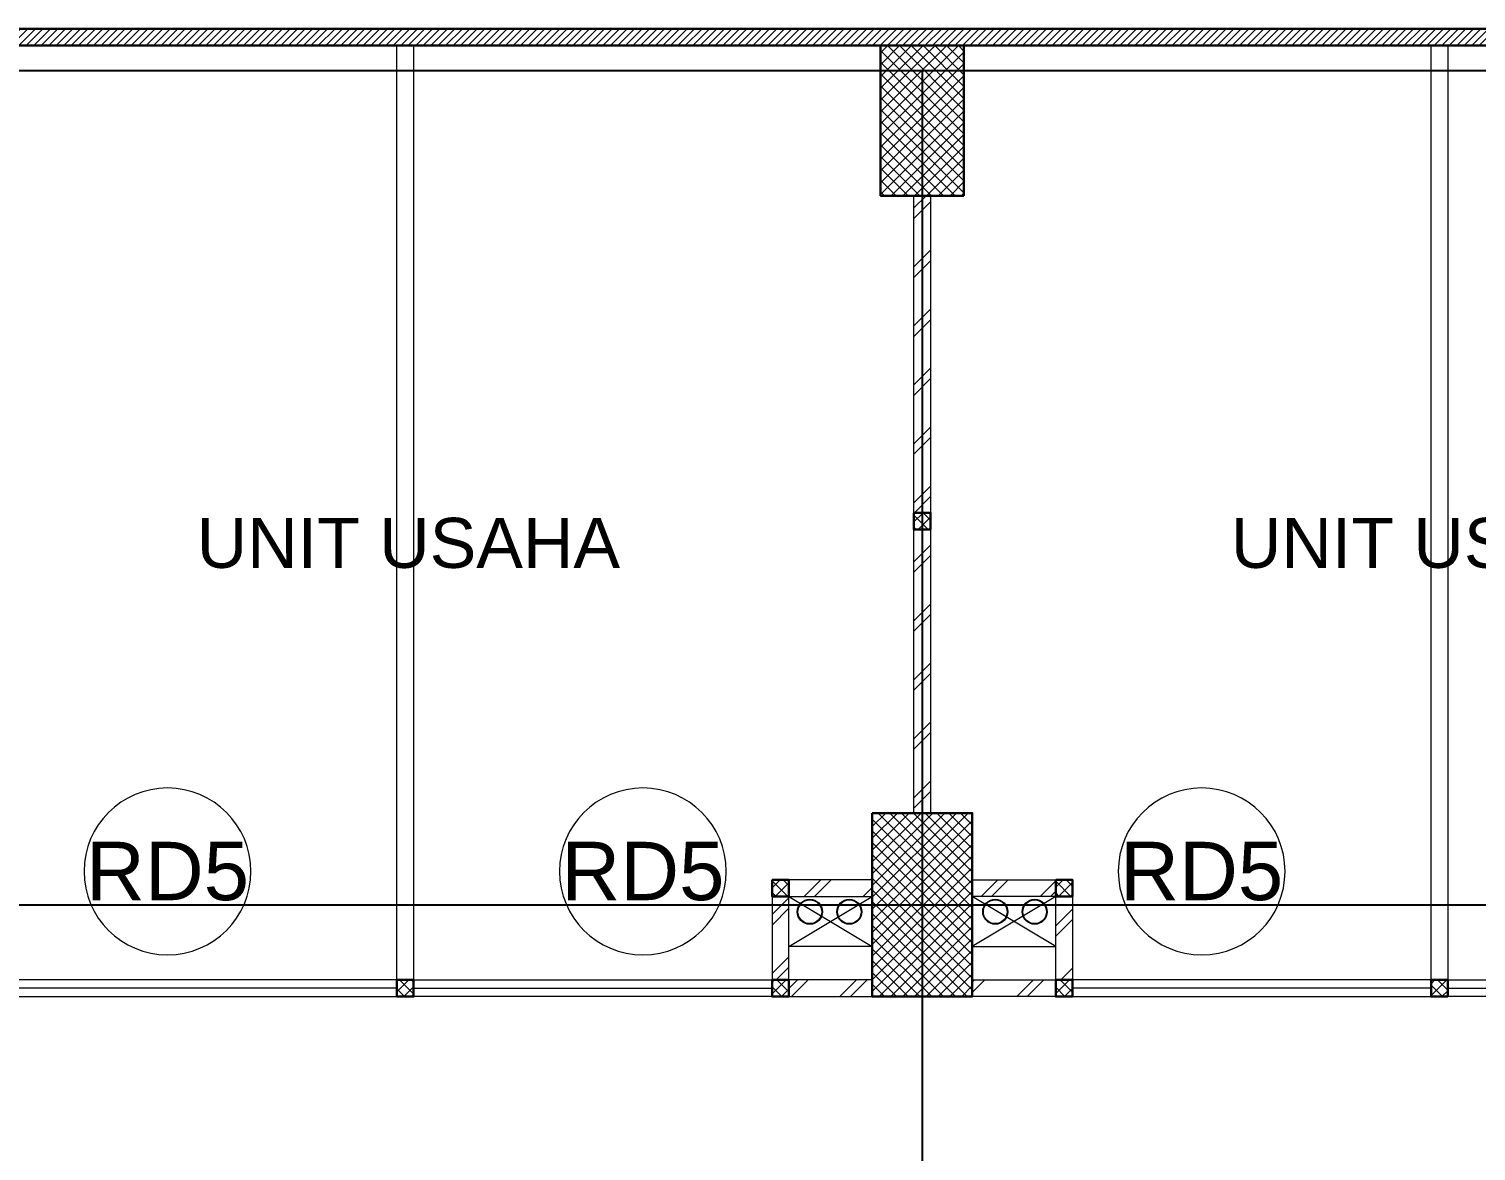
# Model space of a CAD drawing. Header units: millimetres. Extents: x -108 to 357, y -17 to 192.
# Drawn here: x 159.22 to 167.89, y 50.02 to 56.75 of the extents above; entities that cross this region are included whole.
import ezdxf
from ezdxf.enums import TextEntityAlignment as Align

# ---------------------------------------------------------------- set-up
doc = ezdxf.new("R2010")
doc.units = ezdxf.units.MM
for name, color, linetype, lineweight in [('ars', 11, 'Continuous', 0), ('ars @ 1', 11, 'Continuous', 0), ('KOL', 1, 'Continuous', 30), ('KOLOM', 4, 'Continuous', 9), ('lan', 7, 'Continuous', 15), ('NOT', 7, 'Continuous', 20), ('tem', 5, 'Continuous', 20)]:
    doc.layers.add(name, color=color, linetype=linetype, lineweight=lineweight)
doc.layers.add('as', color=1, linetype='Continuous', plot=False)
doc.styles.add('S', font='simplex', dxfattribs={"width": 0.75})
doc.styles.get("Standard").update_dxf_attribs({"font": 'arial.ttf'})
pattern_1 = [(45, (0.09994, 0.1431), (-0.1767767, 0.1767767), []), (45, (0.16244, 0.1431), (-0.1767767, 0.1767767), [])]
pattern_2 = [(45, (11.91715, 2.91774), (-0.1767767, 0.1767767), []), (45, (11.97965, 2.91774), (-0.1767767, 0.1767767), [])]
pattern_3 = [(45, (1590.5781, -400.98545), (-0.176776695, 0.176776695), []), (45, (1590.6406, -400.98545), (-0.176776695, 0.176776695), [])]
pattern_4 = [(45, (1590.5781, -401.58545), (-0.176776695, 0.176776695), []), (45, (1590.6406, -401.58545), (-0.176776695, 0.176776695), [])]

# ---------------------------------------------------------------- blocks, each defined once
blk = doc.blocks.new('NAV')
blk.add_circle((0, -0.4), 0.4)
at = {"style": 'S', "width": 0.75, "flags": 4}
blk.add_attdef('AV', text='', height=0.3, dxfattribs=at).set_placement((0, -0.4), align=Align.MIDDLE)
blk = doc.blocks.new('K 10.10')
at = {"layer": 'ars'}
h = blk.add_hatch(dxfattribs=at)
h.set_pattern_fill('_USER', color=256, scale=0.05, angle=45, double=1, pattern_type=0)
h.set_pattern_definition([(45, (0, 0), (-0.035355339, 0.035355339), []), (135, (0, 0), (-0.035355339, -0.035355339), [])])
h.paths.add_polyline_path([(1560.5383, 1380.4069), (1560.6383, 1380.4069), (1560.6383, 1380.5069), (1560.5383, 1380.5069)])
at = {"layer": 'KOL'}
blk.add_lwpolyline([(1560.5383, 1380.4069), (1560.6383, 1380.4069), (1560.6383, 1380.5069), (1560.5383, 1380.5069)], close=True, dxfattribs=at)
blk = doc.blocks.new('k1')
at = {"layer": 'ars'}
h = blk.add_hatch(dxfattribs=at)
h.set_pattern_fill('_USER', color=256, scale=0.05, angle=45, double=1, pattern_type=0)
h.set_pattern_definition([(45, (0, -5), (-0.03535534, 0.03535534), []), (135, (0, -5), (-0.03535534, -0.03535534), [])])
h.paths.add_polyline_path([(-0.3, -0.55), (0.3, -0.55), (0.3, 0.55), (-0.3, 0.55)])
at = {"layer": 'KOL'}
blk.add_lwpolyline([(-0.3, -0.55), (0.3, -0.55), (0.3, 0.55), (-0.3, 0.55)], close=True, dxfattribs=at)
blk = doc.blocks.new('k3')
at = {"layer": 'ars'}
h = blk.add_hatch(dxfattribs=at)
h.set_pattern_fill('_USER', color=256, scale=0.05, angle=45, double=1, pattern_type=0)
h.set_pattern_definition([(45, (0, -5.05), (-0.03535534, 0.03535534), []), (135, (0, -5.05), (-0.03535534, -0.03535534), [])])
h.paths.add_polyline_path([(-0.25, -0.45), (0.25, -0.45), (0.25, 0.45), (-0.25, 0.45)])
at = {"layer": 'KOL'}
blk.add_lwpolyline([(-0.25, -0.45), (0.25, -0.45), (0.25, 0.45), (-0.25, 0.45)], close=True, dxfattribs=at)
blk = doc.blocks.new('A-2')
at = {"layer": 'ars'}
h = blk.add_hatch(dxfattribs=at)
h.set_pattern_fill('ANSI31', color=256, scale=0.01, angle=180, style=0)
h.set_pattern_definition([(225, (0.099944, 0.143103), (0.02245064, -0.02245064), [])])
h.paths.add_polyline_path([(25.0672, 57.2677), (-24.3329, 57.2678), (-24.3329, 57.3678), (25.0672, 57.3677)])
h = blk.add_hatch(dxfattribs=at)
h.set_pattern_fill('TEMBOK', color=256, scale=0.25)
h.set_pattern_definition(pattern_1)
h.paths.add_polyline_path([(6.5172, 56.3677), (6.6172, 56.3677), (6.6172, 54.4677), (6.5172, 54.4677)])
h = blk.add_hatch(dxfattribs=at)
h.set_pattern_fill('TEMBOK', color=256, scale=0.25)
h.set_pattern_definition(pattern_1)
h.paths.add_polyline_path([(6.5172, 54.3677), (6.6172, 54.3677), (6.6172, 52.6677), (6.5172, 52.6677)])
h = blk.add_hatch(dxfattribs=at)
h.set_pattern_fill('TEMBOK', color=256, scale=0.25)
h.set_pattern_definition(pattern_2)
h.paths.add_polyline_path([(5.7672, 51.6677), (5.6672, 51.6677), (5.6672, 52.1677), (5.7672, 52.1677)])
h = blk.add_hatch(dxfattribs=at)
h.set_pattern_fill('TEMBOK', color=256, scale=0.25)
h.set_pattern_definition(pattern_2)
h.paths.add_polyline_path([(7.3672, 51.6677), (7.4672, 51.6677), (7.4672, 52.1677), (7.3672, 52.1677)])
at = {"layer": 'ars @ 1'}
h = blk.add_hatch(dxfattribs=at)
h.set_pattern_fill('TEMBOK', color=256, scale=0.25)
h.set_pattern_definition(pattern_4)
h.paths.add_polyline_path([(5.7672, 52.1677), (5.7672, 52.2677), (6.2672, 52.2677), (6.2672, 52.1677)])
h = blk.add_hatch(dxfattribs=at)
h.set_pattern_fill('TEMBOK', color=256, scale=0.25)
h.set_pattern_definition(pattern_4)
h.paths.add_polyline_path([(7.3672, 52.1677), (7.3672, 52.2677), (6.8672, 52.2677), (6.8672, 52.1677)])
h = blk.add_hatch(dxfattribs=at)
h.set_pattern_fill('TEMBOK', color=256, scale=0.25)
h.set_pattern_definition(pattern_3)
h.paths.add_polyline_path([(5.7672, 51.5677), (5.7672, 51.6677), (6.2672, 51.6677), (6.2672, 51.5677)])
h = blk.add_hatch(dxfattribs=at)
h.set_pattern_fill('TEMBOK', color=256, scale=0.25)
h.set_pattern_definition(pattern_3)
h.paths.add_polyline_path([(7.3672, 51.5677), (7.3672, 51.6677), (6.8672, 51.6677), (6.8672, 51.5677)])
at = {"layer": 'ars'}
for centre, radius in [((5.8931, 52.0756), 0.075), ((5.8931, 52.0756), 0.071), ((6.1297, 52.0756), 0.075), ((6.1297, 52.0756), 0.071), ((7.0046, 52.0756), 0.075), ((7.0046, 52.0756), 0.071), ((7.2412, 52.0756), 0.075), ((7.2412, 52.0756), 0.071)]:
    blk.add_circle(centre, radius, dxfattribs=at)
at = {"layer": 'as'}
for p, q in [((-36.8328, 57.1177), (37.5672, 57.1177)), ((6.5672, 57.1177), (6.5672, 44.0177)), ((-36.8328, 52.1177), (37.5672, 52.1177))]:
    blk.add_line(p, q, dxfattribs=at)
at = {"layer": 'KOL'}
blk.add_lwpolyline([(25.0672, 57.2677), (-24.3329, 57.2678), (-24.3329, 57.3678), (25.0672, 57.3677)], close=True, dxfattribs=at)
at = {"layer": 'lan'}
for p, q in [((5.7668, 52.1673), (6.2672, 51.8677)), ((5.7671, 51.8677), (6.2672, 52.1677)), ((7.3672, 51.8677), (6.8672, 52.1677)), ((7.3675, 52.1673), (6.8672, 51.8677)), ((6.2672, 51.8677), (5.7671, 51.8677)), ((6.8672, 51.8677), (7.3672, 51.8677)), ((3.4172, 51.6177), (0.6672, 51.6177)), ((3.5172, 51.6177), (5.6672, 51.6177)), ((9.6172, 51.6177), (7.4672, 51.6177)), ((9.7172, 51.6177), (12.4672, 51.6177))]:
    blk.add_line(p, q, dxfattribs=at)
for points in [[(3.4172, 57.2677), (3.5172, 57.2677), (3.5172, 51.6677), (3.4172, 51.6677)], [(9.6172, 57.2677), (9.7172, 57.2677), (9.7172, 51.6677), (9.6172, 51.6677)], [(0.6672, 51.6677), (0.6672, 51.5677), (3.4172, 51.5677), (3.4172, 51.6677)], [(5.6672, 51.6677), (5.6672, 51.5677), (3.5172, 51.5677), (3.5172, 51.6677)], [(7.4672, 51.6677), (7.4672, 51.5677), (9.6172, 51.5677), (9.6172, 51.6677)], [(12.4672, 51.6677), (12.4672, 51.5677), (9.7172, 51.5677), (9.7172, 51.6677)]]:
    blk.add_lwpolyline(points, close=True, dxfattribs=at)
at = {"layer": 'tem', "ltscale": 2}
for points in [[(6.5172, 56.3677), (6.6172, 56.3677), (6.6172, 54.4677), (6.5172, 54.4677)], [(6.5172, 54.3677), (6.6172, 54.3677), (6.6172, 52.6677), (6.5172, 52.6677)]]:
    blk.add_lwpolyline(points, close=True, dxfattribs=at)
at = {"layer": 'tem'}
for points in [[(6.2672, 52.2677), (5.7672, 52.2677), (5.7672, 52.1677), (6.2672, 52.1677)], [(6.8672, 52.2677), (7.3672, 52.2677), (7.3672, 52.1677), (6.8672, 52.1677)], [(5.7668, 52.1673), (5.6672, 52.1673), (5.6672, 51.6677), (5.7668, 51.6677)], [(7.3675, 52.1673), (7.4672, 52.1673), (7.4672, 51.6677), (7.3675, 51.6677)], [(6.2668, 51.6677), (5.7668, 51.6677), (5.7668, 51.5677), (6.2668, 51.5677)], [(6.8672, 51.6677), (7.3672, 51.6677), (7.3672, 51.5677), (6.8672, 51.5677)]]:
    blk.add_lwpolyline(points, close=True, dxfattribs=at)
at = {"layer": 'KOL', "xscale": -1}
blk.add_blockref('k3', (6.5672, 56.8177), dxfattribs=at)
at = {"layer": 'KOL', "xscale": -1, "rotation": 180}
blk.add_blockref('k1', (6.5672, 52.1177), dxfattribs=at)
at = {"layer": 'KOLOM', "extrusion": (0, 0, -1), "xscale": -1, "zscale": -1}
blk.add_blockref('K 10.10', (1554.0212, -1326.0392), dxfattribs=at)
at = {"layer": 'KOLOM', "extrusion": (0, 0, -1), "zscale": -1, "rotation": 180}
for p in [(1554.8712, 1432.6746), (1553.1712, 1432.6746), (1554.8712, 1432.0746), (1553.1712, 1432.0746)]:
    blk.add_blockref('K 10.10', p, dxfattribs=at)
at = {"layer": 'KOLOM', "extrusion": (0, 0, -1), "xscale": -1, "zscale": -1, "rotation": 180}
for p in [(-1564.0555, 1432.0746), (-1570.2555, 1432.0746)]:
    blk.add_blockref('K 10.10', p, dxfattribs=at)

msp = doc.modelspace()

# ---------------------------------------------------------------- block references
msp.add_blockref('A-2', (158.00671, -0.62199))
at = {"layer": 'NOT'}
ref = msp.add_blockref('NAV', (160.04886, 51.19575), dxfattribs=dict(at, xscale=-1.25, yscale=1.25, zscale=1.25, rotation=180))
ref.add_attrib('AV', 'RD5', dxfattribs={"layer": '0', "height": 0.35, "flags": 4}).set_placement((160.04886, 51.69575), align=Align.MIDDLE)
ref = msp.add_blockref('NAV', (162.89886, 51.19575), dxfattribs=dict(at, xscale=-1.25, yscale=1.25, zscale=1.25, rotation=180))
ref.add_attrib('AV', 'RD5', dxfattribs={"layer": '0', "height": 0.35, "flags": 4}).set_placement((162.89886, 51.69575), align=Align.MIDDLE)
ref = msp.add_blockref('NAV', (166.24886, 51.19575), dxfattribs=dict(at, xscale=-1.25, yscale=1.25, zscale=1.25, rotation=180))
ref.add_attrib('AV', 'RD5', dxfattribs={"layer": '0', "height": 0.35, "flags": 4}).set_placement((166.24886, 51.69575), align=Align.MIDDLE)

# ---------------------------------------------------------------- texts
at = {"layer": 'NOT', "char_height": 0.3, "attachment_point": 1}
for insert in [(160.14617, 53.81518), (166.34617, 53.81518)]:
    msp.add_mtext_dynamic_manual_height_columns('\\pi0.077964;UNIT USAHA', width=2.6617262, gutter_width=1, heights=[0], dxfattribs=dict(at, insert=insert))

doc.saveas('drawing.dxf')
